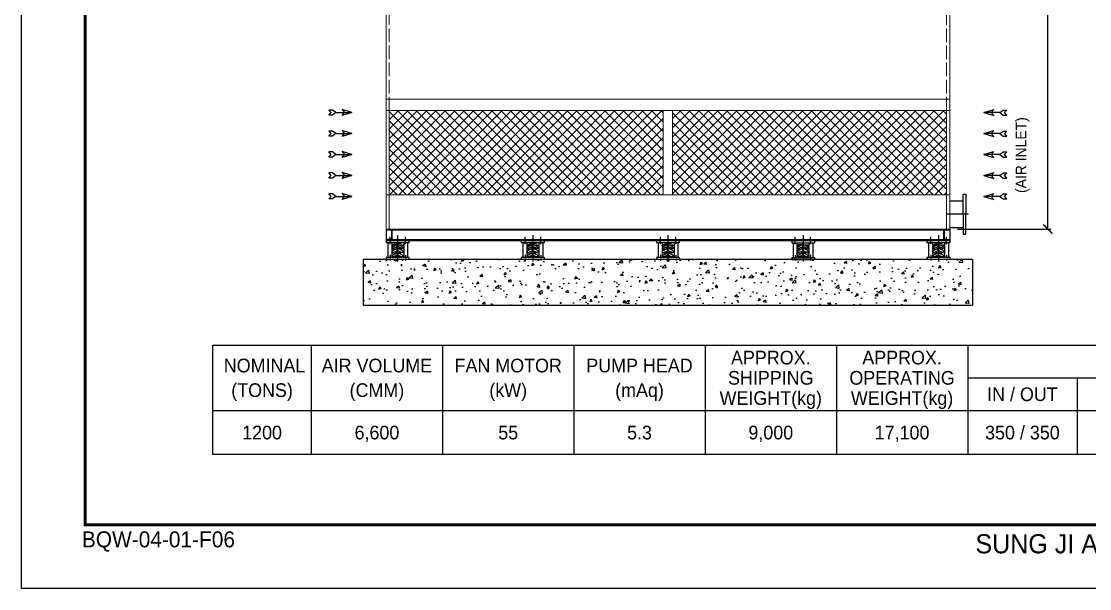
# Model space of a CAD drawing. Header units: millimetres. Extents: x 153111 to 197492, y -62385 to -37431.
# Drawn here: x 162203 to 176264, y -62385 to -54921 of the extents above; entities that cross this region are included whole.
import ezdxf
from ezdxf.enums import TextEntityAlignment as Align

# ---------------------------------------------------------------- set-up
doc = ezdxf.new("R2010")
doc.units = ezdxf.units.MM
doc.header["$LTSCALE"] = 30
doc.header["$MEASUREMENT"] = 0
doc.linetypes.add('CENTER', pattern=[2, 1.25, -0.25, 0.25, -0.25])
doc.linetypes.add('DASHED', pattern=[15, 12, -3])
doc.layers.get('0').update_dxf_attribs({"linetype": 'CONTINUOUS'})
doc.layers.get('DEFPOINTS').update_dxf_attribs({"color": 143, "linetype": 'CONTINUOUS'})
for name, color, linetype in [('4', 2, 'CONTINUOUS'), ('center', 1, 'CENTER'), ('L1_', 7, 'CONTINUOUS'), ('냉각탑_box', 1, 'CONTINUOUS'), ('냉각탑_dim', 1, 'CONTINUOUS'), ('냉각탑_form', 1, 'CONTINUOUS'), ('냉각탑_text', 3, 'CONTINUOUS'), ('냉각탑_기초', 23, 'CONTINUOUS'), ('냉각탑_찬넬방진', 1, 'CONTINUOUS')]:
    doc.layers.add(name, color=color, linetype=linetype)
doc.styles.add('HY울릉도L', font='h2wull.TTF')
doc.styles.add('돋움', font='Dotum.ttf')
doc.dimstyles.new('성지DIM', dxfattribs={"dimtxt": 3.5, "dimasz": 3, "dimexe": 1, "dimexo": 2.5, "dimgap": 2, "dimtad": 1, "dimdec": 0, "dimzin": 3, "dimdsep": 46, "dimtxsty": 'HY울릉도L', "dimblk": 'ARCHTICK', "dimcen": -2, "dimclrd": 256, "dimclre": 256, "dimclrt": 7, "dimadec": 0, "dimazin": 0, "dimtfac": 1, "dimtdec": 0, "dimtofl": 0, "dimtmove": 0, "dimatfit": 3, "dimfxl": 0, "dimtolj": 1, "dimtzin": 0, "dimlwe": -1, "dimarcsym": 0})

# ---------------------------------------------------------------- blocks, each defined once
blk = doc.blocks.new('냉각탑form')
at = {"layer": 'DEFPOINTS'}
blk.add_lwpolyline([(0, 297.07), (420.1, 297.07), (420.1, 0), (0, 0)], close=True, dxfattribs=at)
at = {"layer": '냉각탑_form', "const_width": 0.5}
blk.add_lwpolyline([(10, 287.07), (10, 10), (410.1, 10), (410.1, 287.07)], close=True, dxfattribs=at)
at = {"layer": '냉각탑_form', "style": '돋움'}
for s, height, p in [('BQW-04-01-F06', 2.5006, (9.48, 6.47)), ('SUNG JI AIR-CONDITIONING TECHNOLOGY CO. LTD', 3.0007, (149.5, 5.53))]:
    blk.add_text(s, height=height, dxfattribs=at).set_placement(p)
blk = doc.blocks.new('_ArchTick')
at = {"color": 0, "linetype": 'ByBlock', "const_width": 0.15}
blk.add_lwpolyline([(-0.5, -0.5), (0.5, 0.5)], dxfattribs=at)
blk = doc.blocks.new('*D71')
at = {"layer": 'DEFPOINTS', "color": 0, "transparency": 16777216}
for p in [(174423, -48893), (175715, -48893), (174423, -57653)]:
    blk.add_point(p, dxfattribs=at)
at = {"layer": '냉각탑_dim', "transparency": 16777216}
for p, q in [((174523, -48893), (175755, -48893)), ((174523, -57653), (175755, -57653))]:
    blk.add_line(p, q, dxfattribs=at)
at = {"layer": '냉각탑_dim', "lineweight": -2, "transparency": 16777216}
blk.add_line((175715, -57653), (175715, -48893), dxfattribs=at)
at = {"layer": '냉각탑_dim', "lineweight": -2, "transparency": 16777216, "xscale": 120, "yscale": 120, "zscale": 120}
for p, rotation in [((175715, -48893), 90), ((175715, -57653), 270)]:
    blk.add_blockref('_ArchTick', p, dxfattribs=dict(at, rotation=rotation))
at = {"layer": '냉각탑_dim', "color": 7, "transparency": 16777216, "insert": (175562, -53273), "char_height": 140, "attachment_point": 5, "rotation": 90, "style": 'HY울릉도L'}
blk.add_mtext('\\A1;8760', dxfattribs=at)
blk = doc.blocks.new('화살표 IN OUT')
at = {"layer": '냉각탑_dim'}
for p, q in [((-323, 43), (-384, 43)), ((-343, 0), (-384, 43)), ((-384, -43), (-343, 0)), ((-266, 0), (-323, 43)), ((-266, 0), (-323, -43)), ((-266, 0), (0, 0)), ((-163, 50), (-122, 0)), ((0, 0), (-163, 50)), ((-163, -50), (-122, 0)), ((0, 0), (-163, -50)), ((-323, -43), (-384, -43))]:
    blk.add_line(p, q, dxfattribs=at)
blk = doc.blocks.new('sdfghj')
at = {"layer": '4', "color": 3, "linetype": 'CENTER'}
blk.add_line((77432, -35928), (77432, -36281), dxfattribs=at)
at = {"layer": 'L1_', "color": 1, "linetype": 'CENTER'}
for p, q in [((77327, -36047), (77327, -35949)), ((77531, -36047), (77531, -35949)), ((77327, -36189), (77327, -36261)), ((77531, -36188), (77531, -36260))]:
    blk.add_line(p, q, dxfattribs=at)
at = {"layer": 'L1_', "color": 2, "linetype": 'Continuous'}
for p, q in [((77283, -35997), (77283, -36029)), ((77283, -35997), (77584, -35997)), ((77283, -36029), (77584, -36029)), ((77301, -36029), (77351, -36029)), ((77301, -36029), (77301, -36222)), ((77301, -36120), (77301, -36221)), ((77351, -36029), (77351, -36222)), ((77351, -36120), (77351, -36221)), ((77367, -36056), (77367, -36068)), ((77428, -36056), (77367, -36056)), ((77367, -36063), (77395, -36068)), ((77367, -36160), (77426, -36133)), ((77368, -36080), (77419, -36056)), ((77368, -36105), (77428, -36077)), ((77368, -36131), (77428, -36103)), ((77370, -36106), (77407, -36113)), ((77384, -36029), (77384, -36031)), ((77477, -36031), (77384, -36031)), ((77428, -36100), (77393, -36093)), ((77425, -36031), (77425, -36041)), ((77440, -36041), (77425, -36041)), ((77428, -36130), (77428, -36041)), ((77428, -36130), (77436, -36130)), ((77436, -36130), (77436, -36041)), ((77436, -36056), (77496, -36056)), ((77438, -36056), (77436, -36056)), ((77496, -36105), (77436, -36077)), ((77436, -36099), (77471, -36093)), ((77495, -36131), (77436, -36103)), ((77497, -36160), (77438, -36133)), ((77440, -36031), (77440, -36041)), ((77496, -36080), (77444, -36056)), ((77493, -36106), (77457, -36113)), ((77496, -36063), (77469, -36068)), ((77477, -36029), (77477, -36031)), ((77496, -36056), (77496, -36068)), ((77509, -36029), (77562, -36029)), ((77509, -36029), (77509, -36221)), ((77509, -36120), (77509, -36221)), ((77562, -36029), (77562, -36221)), ((77562, -36120), (77562, -36221)), ((77584, -35997), (77584, -36029)), ((77283, -36221), (77584, -36221)), ((77283, -36221), (77283, -36247)), ((77283, -36247), (77584, -36247)), ((77367, -36160), (77406, -36171)), ((77367, -36210), (77367, -36221)), ((77495, -36213), (77367, -36213)), ((77367, -36213), (77493, -36213)), ((77368, -36189), (77422, -36164)), ((77496, -36213), (77368, -36213)), ((77369, -36213), (77497, -36213)), ((77425, -36191), (77378, -36213)), ((77419, -36158), (77391, -36149)), ((77438, -36191), (77485, -36213)), ((77495, -36189), (77442, -36164)), ((77444, -36158), (77473, -36149)), ((77497, -36160), (77458, -36171)), ((77497, -36209), (77497, -36221)), ((77584, -36221), (77584, -36247))]:
    blk.add_line(p, q, dxfattribs=at)
for centre, radius, start, end in [((77381, -36092), 18.3, 142.4554, 226.9466), ((77394, -36147), 31.4, 150.8406, 199.726), ((77369, -36083), 3.63, 114.7395, 142.4554), ((77370, -36134), 3.63, 114.7395, 150.8406), ((77371, -36103), 3.63, 226.9466, 260.1342), ((77425, -36130), 3.63, 294.7395, 0), ((77440, -36130), 3.63, 180, 245.2605), ((77493, -36103), 3.63, 279.8658, 313.0534), ((77483, -36092), 18.3, 313.0534, 37.5446), ((77494, -36134), 3.63, 29.1594, 65.2605), ((77494, -36083), 3.63, 37.5446, 65.2605), ((77470, -36147), 31.4, 340.274, 29.1594), ((77368, -36157), 3.63, 199.726, 254.389), ((77386, -36200), 21.4, 154.2564, 218.822), ((77370, -36192), 3.63, 114.7395, 154.2564), ((77418, -36162), 3.63, 294.7395, 71.8917), ((77424, -36167), 3.63, 22.2631, 114.7395), ((77400, -36177), 29.3, 330.1371, 22.2631), ((77464, -36177), 29.3, 157.7369, 209.8629), ((77440, -36167), 3.63, 65.2605, 157.7369), ((77446, -36162), 3.63, 108.1083, 245.2605), ((77494, -36192), 3.63, 25.7436, 65.2605), ((77478, -36200), 21.4, 321.178, 25.7436), ((77496, -36157), 3.63, 285.611, 340.274)]:
    blk.add_arc(centre, radius, start, end, dxfattribs=at)
blk = doc.blocks.new('A$C4F4C5F33')
at = {"layer": '냉각탑_기초', "ltscale": 30}
h = blk.add_hatch(dxfattribs=at)
h.set_pattern_fill('AR-CONC', color=256, scale=50, angle=90, style=0)
h.set_pattern_definition([(220, (-113710.86, 1170.8), (31.3761, -358.6301), [37.5, -412.5]), (275, (-113710.86, 1170.8), (-376.0961, 69.3757), [30, -330]), (169.54856, (-113708.25, 1140.92), (-344.72, -289.2544), [31.8701, -350.5711]), (223.8158, (-113810.86, 1170.8), (82.7596, -533.6207), [56.25, -618.75]), (173.36436, (-113803.97, 1126.34), (-487.0593, -467.331), [47.8052, -525.857]), (278.81584, (-113810.86, 1170.8), (-487.0593, -467.331), [45, -495]), (249, (-113785.86, 1120.8), (201.30945, -298.4535), [37.5, -412.5]), (304, (-113785.86, 1120.8), (-362.575, -121.6577), [30, -330]), (198.54856, (-113769.1, 1095.94), (-161.2656, -420.1112), [31.8701, -350.5711]), (232.5, (-113710.86, 1170.81), (-166.44693, -6.07993), [0, -326, 0, -335, 0, -331.25]), (262.5, (-113710.86, 1170.8), (-197.20586, -131.53477), [0, -191, 0, -318.5, 0, -126.25]), (302.5, (-113710.86, 1282.31), (11.27744, -266.91122), [0, -125, 0, -390, 0, -517.5]), (312.5, (-113710.86, 1332.3), (-50.0525, -291.5931), [0, -162.5, 0, -259, 0, -367.5])])
h.paths.add_polyline_path([(0, 0), (8020, 0), (8020, 600), (0, 600)])
for p, q in [((8020, 600), (0, 600)), ((0, 600), (0, 0)), ((8020, 600), (8020, 0)), ((0, 0), (8020, 0))]:
    blk.add_line(p, q, dxfattribs=at)

msp = doc.modelspace()

# ---------------------------------------------------------------- hatches: boundary and pattern name
at = {"ltscale": 500}
h = msp.add_hatch(dxfattribs=at)
h.set_pattern_fill('ANSI37', color=256, scale=700)
h.set_pattern_definition([(45, (-18516.066, -64453.22), (-61.871843, 61.871843), []), (135, (-18516.066, -64453.22), (-61.871843, -61.871843), [])])
h.paths.add_polyline_path([(170650.2, -56093.1), (167044.7, -56093.1), (167044.7, -57203.1), (170650.2, -57203.1)])
h.paths.add_polyline_path([(170775.2, -56093.1), (170775.2, -57203.1), (174380.7, -57203.1), (174380.7, -56648.1), (174380.7, -56093.1)])

# ---------------------------------------------------------------- linework, layer by layer
at = {"lineweight": 18, "ltscale": 500}
for p, q in [((167002.7, -57653.1), (167002.7, -50893.1)), ((174422.7, -50893.1), (174422.7, -57653.1)), ((174422.7, -55943.1), (167002.7, -55943.1)), ((174422.7, -56093.1), (167002.7, -56093.1)), ((167002.7, -57653.1), (167002.7, -56093.1)), ((167044.7, -57653.1), (167044.7, -56093.1)), ((170650.2, -56093.1), (170775.2, -56093.1)), ((170650.2, -56093.1), (170650.2, -57203.1)), ((170775.2, -57203.1), (170775.2, -56093.1)), ((174380.7, -57653.1), (174380.7, -56093.1)), ((174422.7, -57203.1), (167002.7, -57203.1)), ((170650.2, -57203.1), (167002.7, -57203.1)), ((174422.7, -57653.1), (167002.7, -57653.1))]:
    msp.add_line(p, q, dxfattribs=at)
at = {"color": 5, "linetype": 'DASHED', "lineweight": 9, "ltscale": 0.5}
for p, q in [((167044.7, -56093.1), (167044.7, -50893.1)), ((174380.7, -56093.1), (174380.7, -50893.1))]:
    msp.add_line(p, q, dxfattribs=at)
at = {"color": 3}
for p, q in [((174422.7, -57283.1), (174597.7, -57283.1)), ((174422.7, -57633.1), (174597.7, -57633.1))]:
    msp.add_line(p, q, dxfattribs=at)
for points in [[(174597.7, -57457.6), (174597.7, -57195.6), (174632.7, -57195.6), (174632.7, -57457.6)], [(174597.7, -57458.6), (174597.7, -57720.6), (174632.7, -57720.6), (174632.7, -57458.6)]]:
    msp.add_lwpolyline(points, dxfattribs=at)
at = {"layer": 'center', "linetype": 'CENTER', "ltscale": 50}
msp.add_line((174667.7, -57458.1), (174387.7, -57458.1), dxfattribs=at)
at = {"layer": '냉각탑_box'}
for p, q in [((166019.2, -59179.4), (166019.2, -60619.4)), ((167747.2, -59179.4), (167747.2, -60619.4)), ((169475.2, -59179.4), (169475.2, -60619.4)), ((171203.2, -59179.4), (171203.2, -60619.4)), ((172931.2, -59179.4), (172931.2, -60619.4)), ((174659.2, -59179.4), (174659.2, -60619.4)), ((174659.2, -59611.4), (180203.2, -59611.4)), ((176099.2, -59611.4), (176099.2, -60619.4)), ((164723.2, -60043.4), (180203.2, -60043.4))]:
    msp.add_line(p, q, dxfattribs=at)
msp.add_lwpolyline([(164723.2, -59179.4), (180203.2, -59179.4), (180203.2, -60619.4), (164723.2, -60619.4)], close=True, dxfattribs=at)
at = {"layer": '냉각탑_찬넬방진', "ltscale": 500}
for p, q in [((167002.7, -57653.1), (167002.7, -57803.1)), ((167002.7, -57662.8), (167063.5, -57662.8)), ((167093.5, -57662.8), (174422.7, -57662.8)), ((168832.7, -57653.1), (174422.7, -57653.1)), ((174363.1, -57662.8), (174422.7, -57662.8)), ((167002.7, -57793.3), (167055.5, -57793.3)), ((167002.7, -57803.1), (174422.7, -57803.1)), ((167093.5, -57793.3), (174422.7, -57793.3)), ((174363.1, -57793.3), (174422.7, -57793.3))]:
    msp.add_line(p, q, dxfattribs=at)
at = {"layer": '냉각탑_찬넬방진'}
for p, q in [((167004, -57662.8), (167064, -57662.8)), ((167075.5, -57674.8), (167075.5, -57781.3)), ((167081.5, -57781.3), (167081.5, -57674.8)), ((174345.2, -57781.3), (174345.2, -57674.8)), ((174351.2, -57674.8), (174351.2, -57781.3)), ((174422.7, -57662.8), (174363.2, -57662.8)), ((174422.7, -57653.1), (174422.7, -57803.1)), ((167063.5, -57793.3), (167003.5, -57793.3)), ((174363.2, -57793.3), (174422.7, -57793.3))]:
    msp.add_line(p, q, dxfattribs=at)
for centre, start, end in [((167063.5, -57674.8), 0, 90), ((167063.5, -57781.3), 270, 0), ((167093.5, -57674.8), 90, 180), ((167093.5, -57781.3), 180, 270), ((174333.2, -57674.8), 0, 90), ((174333.2, -57781.3), 270, 0), ((174363.2, -57674.8), 90, 180), ((174363.2, -57781.3), 180, 270)]:
    msp.add_arc(centre, 12, start, end, dxfattribs=at)

# ---------------------------------------------------------------- block references
at = {"color": 0, "linetype": 'Continuous', "xscale": -1}
for p in [(244586.9, -21806.5), (246365.8, -21806.5), (248144.8, -21806.5), (251705.5, -21806.5)]:
    msp.add_blockref('sdfghj', p, dxfattribs=at)
at = {"color": 0, "linetype": 'Continuous'}
msp.add_blockref('sdfghj', (95059.5, -21806.5), dxfattribs=at)
at = {"ltscale": 500}
msp.add_blockref('A$C4F4C5F33', (166702.7, -58653.1), dxfattribs=at)
at = {"layer": '냉각탑_dim'}
for p, xscale, yscale, zscale in [((166552.7, -56121.8), 0.7875000000021828, 0.7875000000021828, 0.7875000000021828), ((174872.7, -56121.8), -0.7875000000021828, 0.7874999999985448, 0.7875), ((166552.7, -56397.5), 0.7875000000021828, 0.7875000000021828, 0.7875000000021828), ((174872.7, -56397.5), -0.7875000000021828, 0.7874999999985448, 0.7875), ((166552.7, -56673.1), 0.7875000000021828, 0.7875000000021828, 0.7875000000021828), ((174872.7, -56673.1), -0.7875000000021828, 0.7874999999985448, 0.7875), ((166552.7, -56948.7), 0.7875000000021828, 0.7875000000021828, 0.7875000000021828), ((174872.7, -56948.7), -0.7875000000021828, 0.7874999999985448, 0.7875), ((166552.7, -57224.3), 0.7875000000021828, 0.7875000000021828, 0.7875000000021828), ((174872.7, -57224.3), -0.7875000000021828, 0.7874999999985448, 0.7875)]:
    msp.add_blockref('화살표 IN OUT', p, dxfattribs=dict(at, xscale=xscale, yscale=yscale, zscale=zscale))
at = {"layer": '냉각탑_form', "xscale": 84, "yscale": 84, "zscale": 84}
msp.add_blockref('냉각탑form', (162203.1, -62385.3), dxfattribs=at)

# ---------------------------------------------------------------- texts
at = {"layer": '냉각탑_text', "style": '돋움'}
msp.add_text('(AIR INLET)', height=140, rotation=90, dxfattribs=at).set_placement((175360.7, -56680.6), align=Align.MIDDLE_CENTER)
for s, p in [('APPROX.', (172067.2, -59345)), ('APPROX.', (173795.2, -59345)), (' NOMINAL', (165371.2, -59449.4)), ('AIR VOLUME', (166883.2, -59449.4)), ('FAN MOTOR', (168611.2, -59449.4)), ('PUMP HEAD', (170339.2, -59449.4)), ('SHIPPING', (172067.2, -59611.4)), ('OPERATING', (173795.2, -59611.4)), ('(TONS)', (165371.2, -59773.4)), ('(CMM)', (166883.2, -59773.4)), ('(kW)', (168611.2, -59773.4)), ('(mAq)', (170339.2, -59773.4)), ('IN / OUT', (175379.2, -59827.4)), ('WEIGHT(kg)', (172067.2, -59877.8)), ('WEIGHT(kg)', (173795.2, -59877.8)), ('1200', (165371.2, -60331.4)), ('6,600', (166883.2, -60331.4)), ('55', (168611.2, -60331.4)), ('5.3', (170339.2, -60331.4)), ('9,000', (172067.2, -60331.4)), ('17,100', (173795.2, -60331.4)), ('350 / 350', (175379.2, -60331.4))]:
    msp.add_text(s, height=180, dxfattribs=at).set_placement(p, align=Align.MIDDLE_CENTER)

# ---------------------------------------------------------------- dimensions: what is measured, and where the dimension line sits
at = {"layer": '냉각탑_dim'}
dim = msp.add_linear_dim(base=(175714.7, -48893.1), p1=(174422.7, -57653.1), p2=(174422.7, -48893.1), angle=90, dimstyle='성지DIM', override={"dimscale": 40}, dxfattribs=at)
dim.commit()
dim.dimension.update_dxf_attribs({"geometry": '*D71', "text_midpoint": (175561.7, -53273.1)})

doc.saveas('drawing.dxf')
